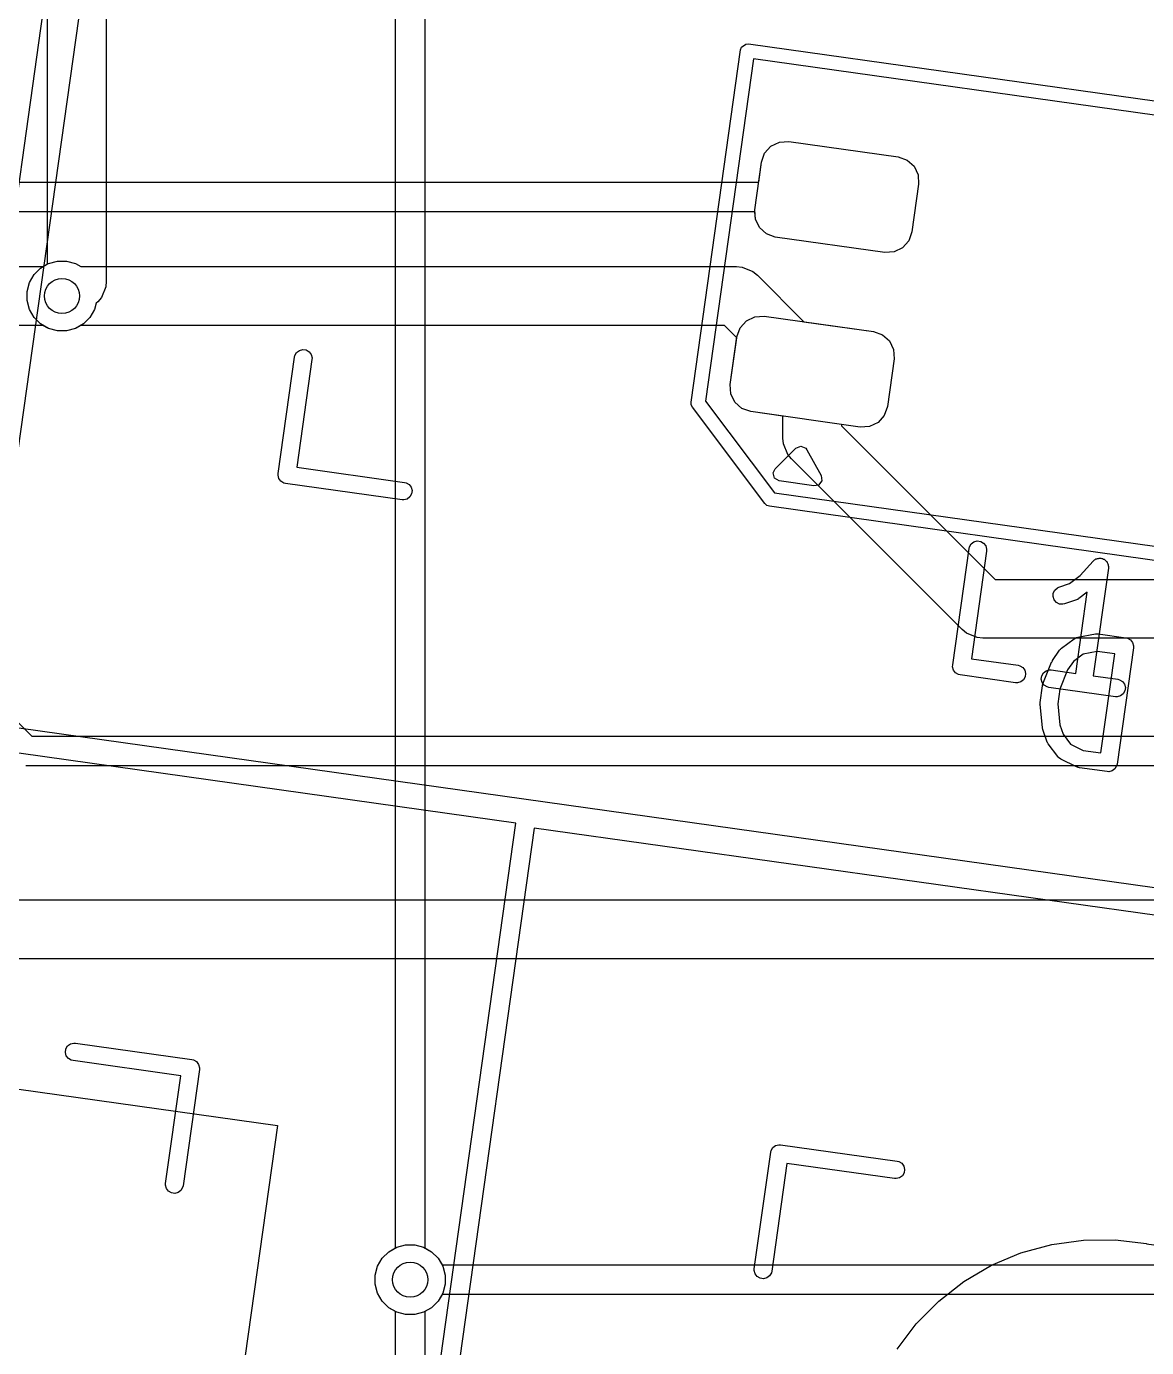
# Model space of a CAD drawing. Header units: millimetres. Extents: x 14 to 286, y -133 to -45.
# Drawn here: x 81.61 to 91.14, y -91.22 to -79.98 of the extents above; entities that cross this region are included whole.
import ezdxf

# ---------------------------------------------------------------- set-up
doc = ezdxf.new("R2010")
doc.units = ezdxf.units.MM
for name, color, linetype, true_color in [('B.Cu', 153, 'CONTINUOUS', 0x4d7fc4), ('B.Mask', 4, 'CONTINUOUS', 0x02ffee), ('B.Paste', 132, 'CONTINUOUS', 0x00c2c2), ('B.Silkscreen', 31, 'CONTINUOUS', 0xe8b2a7), ('F.Cu', 13, 'CONTINUOUS', 0xc83434), ('F.Mask', 201, 'CONTINUOUS', 0xd864ff), ('F.Paste', 253, 'CONTINUOUS', 0xb4a09a), ('F.Silkscreen', 41, 'CONTINUOUS', 0xf2eda1), ('User.Drawings', 9, 'CONTINUOUS', 0xc2c2c2)]:
    doc.layers.add(name, color=color, linetype=linetype, true_color=true_color)

msp = doc.modelspace()

# ---------------------------------------------------------------- linework, layer by layer
at = {"layer": 'B.Cu', "linetype": 'CONTINUOUS'}
for p, q in [((82.2885, -64.354), (82.2885, -82.1468)), ((81.7885, -82.001367), (81.7885, -64.457553)), ((84.7488, -90.370022), (84.7488, -76.3287)), ((84.9988, -76.337437), (84.9988, -90.370022)), ((81.673494, -82.091172), (81.728872, -82.035794)), ((81.728872, -82.035794), (81.7885, -82.001367)), ((81.634336, -82.158995), (81.673494, -82.091172)), ((82.2885, -82.1468), (82.283696, -82.195573)), ((81.614067, -82.234642), (81.634336, -82.158995)), ((81.614067, -82.312958), (81.614067, -82.234642)), ((82.283696, -82.195573), (82.246367, -82.285693)), ((81.634336, -82.388605), (81.614067, -82.312958)), ((82.202724, -82.336129), (82.188664, -82.388605)), ((82.215277, -82.323577), (82.202724, -82.336129)), ((82.246362, -82.285697), (82.215277, -82.323577)), ((82.246367, -82.285693), (82.246362, -82.285697)), ((81.673494, -82.456428), (81.634336, -82.388605)), ((81.728872, -82.511806), (81.673494, -82.456428)), ((82.149506, -82.456428), (82.094128, -82.511806)), ((82.188664, -82.388605), (82.149506, -82.456428)), ((81.796695, -82.550964), (81.728872, -82.511806)), ((81.872342, -82.571233), (81.796695, -82.550964)), ((81.950658, -82.571233), (81.872342, -82.571233)), ((82.026305, -82.550964), (81.950658, -82.571233)), ((82.094128, -82.511806), (82.026305, -82.550964)), ((80.477532, -88.870704), (83.745417, -89.329976)), ((83.745417, -89.329976), (83.327898, -92.30078)), ((84.596636, -90.526495), (84.635794, -90.458672)), ((84.635794, -90.458672), (84.691172, -90.403294)), ((84.691172, -90.403294), (84.7488, -90.370022)), ((84.9988, -90.370022), (85.056428, -90.403294)), ((85.056428, -90.403294), (85.111806, -90.458672)), ((85.111806, -90.458672), (85.150964, -90.526495)), ((84.576367, -90.602142), (84.596636, -90.526495)), ((85.150964, -90.526495), (85.171233, -90.602142)), ((84.576367, -90.680458), (84.576367, -90.602142)), ((84.596636, -90.756105), (84.576367, -90.680458)), ((85.171233, -90.680458), (85.150964, -90.756105)), ((85.171233, -90.602142), (85.171233, -90.680458)), ((84.635794, -90.823928), (84.596636, -90.756105)), ((85.150964, -90.756105), (85.111806, -90.823928)), ((84.691172, -90.879306), (84.635794, -90.823928)), ((84.7488, -90.912577), (84.691172, -90.879306)), ((84.7488, -92.123724), (84.7488, -90.912577)), ((85.056428, -90.879306), (84.9988, -90.912577)), ((84.9988, -90.912577), (84.9988, -92.1755)), ((85.111806, -90.823928), (85.056428, -90.879306))]:
    msp.add_line(p, q, dxfattribs=at)
at = {"layer": 'B.Cu'}
for centre in [(81.9115, -82.2738), (84.8738, -90.6413)]:
    msp.add_circle(centre, 0.15, dxfattribs=at)
at = {"layer": 'B.Mask', "linetype": 'CONTINUOUS'}
for p, q in [((80.477532, -88.870704), (83.745417, -89.329976)), ((83.745417, -89.329976), (83.327898, -92.30078))]:
    msp.add_line(p, q, dxfattribs=at)
at = {"layer": 'B.Paste', "linetype": 'CONTINUOUS'}
for p, q in [((80.477532, -88.870704), (83.745417, -89.329976)), ((83.745417, -89.329976), (83.327898, -92.30078))]:
    msp.add_line(p, q, dxfattribs=at)
at = {"layer": 'B.Silkscreen', "linetype": 'CONTINUOUS'}
for p, q in [((90.523537, -85.189359), (90.53609, -85.181704)), ((90.53609, -85.181704), (90.538699, -85.181029)), ((90.538699, -85.181029), (90.54096, -85.179565)), ((90.54096, -85.179565), (90.555089, -85.175497)), ((90.555089, -85.175497), (90.703183, -85.148223)), ((90.703183, -85.148223), (90.710597, -85.147599)), ((90.710597, -85.147599), (90.712515, -85.147103)), ((90.712515, -85.147103), (90.715177, -85.147213)), ((90.715177, -85.147213), (90.717834, -85.14699)), ((90.717834, -85.14699), (90.719772, -85.147404)), ((90.719772, -85.147404), (90.727205, -85.147713)), ((90.727205, -85.147713), (90.962983, -85.180849)), ((90.962983, -85.180849), (90.977272, -85.184312)), ((90.338936, -85.375446), (90.399346, -85.287763)), ((90.399346, -85.287763), (90.404148, -85.282077)), ((90.404148, -85.282077), (90.405153, -85.280372)), ((90.405153, -85.280372), (90.40711, -85.27857)), ((90.40711, -85.27857), (90.408833, -85.276531)), ((90.408833, -85.276531), (90.410497, -85.275452)), ((90.410497, -85.275452), (90.415971, -85.270415)), ((90.415971, -85.270415), (90.523537, -85.189359)), ((91.026815, -85.265557), (90.887642, -86.255825)), ((90.977272, -85.184312), (91.002486, -85.199165)), ((91.002486, -85.199165), (91.020097, -85.222535)), ((91.020097, -85.222535), (91.027425, -85.250867)), ((91.027425, -85.250867), (91.026815, -85.265557)), ((90.257511, -85.571852), (90.331176, -85.389858)), ((90.331176, -85.389858), (90.331707, -85.388843)), ((90.331707, -85.388843), (90.331821, -85.388313)), ((90.331821, -85.388313), (90.334983, -85.382593)), ((90.334983, -85.382593), (90.338002, -85.376835)), ((90.338002, -85.376835), (90.33838, -85.376449)), ((90.33838, -85.376449), (90.338936, -85.375446)), ((90.515962, -85.382886), (90.467129, -85.453767)), ((90.599668, -85.31981), (90.515962, -85.382886)), ((90.71838, -85.297946), (90.599668, -85.31981)), ((90.867837, -85.318951), (90.71838, -85.297946)), ((90.749539, -86.160679), (90.867837, -85.318951)), ((90.467129, -85.453767), (90.400016, -85.619574)), ((90.23288, -85.731021), (90.252762, -85.589554)), ((90.252762, -85.589554), (90.253365, -85.587061)), ((90.253357, -85.585956), (90.25492, -85.580646)), ((90.253365, -85.587061), (90.253357, -85.585956)), ((90.25492, -85.580646), (90.256225, -85.575265)), ((90.256225, -85.575265), (90.256786, -85.574311)), ((90.256786, -85.574311), (90.257511, -85.571852)), ((90.400016, -85.619574), (90.382704, -85.742754)), ((90.23227, -85.745711), (90.232499, -85.740174)), ((90.232547, -85.746784), (90.23227, -85.745711)), ((90.23246, -85.734643), (90.232773, -85.733581)), ((90.232499, -85.740174), (90.23246, -85.734643)), ((90.232773, -85.733581), (90.23288, -85.731021)), ((90.382704, -85.742754), (90.401514, -85.920635)), ((90.232566, -85.749346), (90.232547, -85.746784)), ((90.253212, -85.944596), (90.232566, -85.749346)), ((90.253443, -85.945716), (90.253212, -85.944596)), ((90.253406, -85.946258), (90.253443, -85.945716)), ((90.254869, -85.952624), (90.253406, -85.946258)), ((90.256184, -85.958995), (90.254869, -85.952624)), ((90.256442, -85.95947), (90.256184, -85.958995)), ((90.256699, -85.960587), (90.256442, -85.95947)), ((90.2906, -86.061527), (90.256699, -85.960587)), ((90.401514, -85.920635), (90.428919, -86.002232)), ((90.293649, -86.068315), (90.2906, -86.061527)), ((90.294145, -86.070232), (90.293649, -86.068315)), ((90.29553, -86.072504), (90.294145, -86.070232)), ((90.296624, -86.074938), (90.29553, -86.072504)), ((90.297927, -86.076433), (90.296624, -86.074938)), ((90.3018, -86.082784), (90.297927, -86.076433)), ((90.382857, -86.19035), (90.3018, -86.082784)), ((90.428919, -86.002232), (90.491996, -86.085936)), ((90.392814, -86.201168), (90.382857, -86.19035)), ((90.491996, -86.085936), (90.600083, -86.139674)), ((90.600083, -86.139674), (90.749539, -86.160679)), ((90.395134, -86.202534), (90.392814, -86.201168)), ((90.396905, -86.204567), (90.395134, -86.202534)), ((90.409365, -86.212371), (90.396905, -86.204567)), ((90.544205, -86.279409), (90.409365, -86.212371)), ((90.551158, -86.282051), (90.544205, -86.279409)), ((90.552867, -86.283058), (90.551158, -86.282051)), ((90.555462, -86.283686), (90.552867, -86.283058)), ((90.557949, -86.284632), (90.555462, -86.283686)), ((90.559921, -86.284767), (90.557949, -86.284632)), ((90.567156, -86.286521), (90.559921, -86.284767)), ((90.802934, -86.319657), (90.567156, -86.286521)), ((90.869326, -86.295328), (90.845956, -86.312939)), ((90.884179, -86.270114), (90.869326, -86.295328)), ((90.887642, -86.255825), (90.884179, -86.270114)), ((90.817613, -86.320265), (90.802934, -86.319657)), ((90.817624, -86.320267), (90.817613, -86.320265)), ((90.845956, -86.312939), (90.817624, -86.320267)), ((90.069967, -90.413109), (90.331976, -90.341001)), ((90.331976, -90.341001), (90.601154, -90.303708)), ((90.601154, -90.303708), (90.872898, -90.30187)), ((90.872898, -90.30187), (91.137025, -90.334826)), ((91.137025, -90.334826), (91.138861, -90.334903)), ((91.138861, -90.334903), (99.457114, -91.503957)), ((89.819613, -90.518799), (90.069967, -90.413109)), ((89.585195, -90.656263), (89.819613, -90.518799)), ((89.370726, -90.823149), (89.585195, -90.656263)), ((89.179874, -91.016601), (89.370726, -90.823149)), ((89.015905, -91.233308), (89.179874, -91.016601))]:
    msp.add_line(p, q, dxfattribs=at)
at = {"layer": 'F.Cu', "linetype": 'CONTINUOUS'}
for p, q in [((87.88947, -81.05909), (87.942731, -80.999415)), ((87.942731, -80.999415), (88.014776, -80.964666)), ((88.014776, -80.964666), (88.094634, -80.960131)), ((88.094634, -80.960131), (89.025486, -81.090953)), ((87.838927, -81.3066), (87.863099, -81.134605)), ((87.863099, -81.134605), (87.88947, -81.05909)), ((89.025486, -81.090953), (89.101001, -81.117325)), ((89.101001, -81.117325), (89.160676, -81.170586)), ((89.160676, -81.170586), (89.195425, -81.242631)), ((89.195425, -81.242631), (89.19996, -81.322489)), ((75.489783, -81.3066), (87.838927, -81.3066)), ((89.19996, -81.322489), (89.142899, -81.728499)), ((87.806946, -81.5566), (75.389155, -81.5566)), ((87.810573, -81.620473), (87.806946, -81.5566)), ((87.845322, -81.692518), (87.810573, -81.620473)), ((87.904997, -81.745779), (87.845322, -81.692518)), ((87.980512, -81.772151), (87.904997, -81.745779)), ((88.911364, -81.902973), (87.980512, -81.772151)), ((89.116528, -81.804014), (89.063267, -81.863689)), ((89.142899, -81.728499), (89.116528, -81.804014)), ((88.991222, -81.898438), (88.911364, -81.902973)), ((89.063267, -81.863689), (88.991222, -81.898438)), ((69.922754, -82.0238), (81.749646, -82.0238)), ((81.749646, -82.0238), (81.796695, -81.996636)), ((81.796695, -81.996636), (81.872342, -81.976367)), ((81.872342, -81.976367), (81.950658, -81.976367)), ((81.950658, -81.976367), (82.026305, -81.996636)), ((82.026305, -81.996636), (82.073354, -82.0238)), ((82.073354, -82.0238), (87.651, -82.0238)), ((87.651, -82.0238), (87.699773, -82.028604)), ((87.699773, -82.028604), (87.789893, -82.065933)), ((87.789893, -82.065933), (87.789897, -82.065937)), ((87.789897, -82.065937), (87.827777, -82.097023)), ((87.827777, -82.097023), (88.223775, -82.493021)), ((81.749646, -82.5238), (69.8192, -82.5238)), ((81.796695, -82.550964), (81.749646, -82.5238)), ((81.872342, -82.571233), (81.796695, -82.550964)), ((81.950658, -82.571233), (81.872342, -82.571233)), ((82.026305, -82.550964), (81.950658, -82.571233)), ((82.073354, -82.5238), (82.026305, -82.550964)), ((87.547446, -82.5238), (82.073354, -82.5238)), ((87.653023, -82.629377), (87.547446, -82.5238)), ((88.223775, -82.493021), (88.816727, -82.576355)), ((88.816727, -82.576355), (88.892242, -82.602727)), ((87.597279, -83.026017), (87.653023, -82.629377)), ((88.892242, -82.602727), (88.951917, -82.655988)), ((88.951917, -82.655988), (88.986666, -82.728033)), ((88.991201, -82.807891), (88.93414, -83.213901)), ((88.986666, -82.728033), (88.991201, -82.807891)), ((87.601814, -83.105875), (87.597279, -83.026017)), ((87.636563, -83.17792), (87.601814, -83.105875)), ((87.696238, -83.231181), (87.636563, -83.17792)), ((87.771753, -83.257553), (87.696238, -83.231181)), ((88.0442, -83.295842), (87.771753, -83.257553)), ((88.93414, -83.213901), (88.907769, -83.289416)), ((88.0442, -83.4822), (88.0442, -83.295842)), ((88.702605, -83.388375), (88.5442, -83.366112)), ((88.5442, -83.366112), (88.5442, -83.378646)), ((88.5442, -83.378646), (89.850454, -84.6849)), ((88.782463, -83.38384), (88.702605, -83.388375)), ((88.854508, -83.349091), (88.782463, -83.38384)), ((88.907769, -83.289416), (88.854508, -83.349091)), ((88.049004, -83.530973), (88.0442, -83.4822)), ((88.086333, -83.621093), (88.049004, -83.530973)), ((88.086337, -83.621097), (88.086333, -83.621093)), ((88.117423, -83.658977), (88.086337, -83.621097)), ((89.570123, -85.111677), (88.117423, -83.658977)), ((79.492187, -83.855411), (81.655677, -86.0189)), ((89.850454, -84.6849), (106.4585, -84.6849)), ((89.608002, -85.142762), (89.570123, -85.111677)), ((89.608007, -85.142767), (89.608002, -85.142762)), ((89.698127, -85.180096), (89.608007, -85.142767)), ((89.7469, -85.1849), (89.698127, -85.180096)), ((106.354946, -85.1849), (89.7469, -85.1849)), ((81.655677, -86.0189), (97.182041, -86.0189)), ((97.146905, -86.2689), (81.6039, -86.2689)), ((76.270754, -87.411), (94.9068, -87.411)), ((94.736166, -87.911), (76.270754, -87.911)), ((84.758995, -90.364136), (84.834642, -90.343867)), ((84.834642, -90.343867), (84.912958, -90.343867)), ((84.912958, -90.343867), (84.988605, -90.364136)), ((84.596636, -90.526495), (84.635794, -90.458672)), ((84.635794, -90.458672), (84.691172, -90.403294)), ((84.691172, -90.403294), (84.758995, -90.364136)), ((84.988605, -90.364136), (85.056428, -90.403294)), ((85.056428, -90.403294), (85.111806, -90.458672)), ((85.111806, -90.458672), (85.145078, -90.5163)), ((84.576367, -90.602142), (84.596636, -90.526495)), ((85.145078, -90.5163), (98.3903, -90.5163)), ((84.576367, -90.680458), (84.576367, -90.602142)), ((84.596636, -90.756105), (84.576367, -90.680458)), ((84.635794, -90.823928), (84.596636, -90.756105)), ((85.145078, -90.7663), (85.111806, -90.823928)), ((98.338524, -90.7663), (85.145078, -90.7663)), ((84.691172, -90.879306), (84.635794, -90.823928)), ((84.758995, -90.918464), (84.691172, -90.879306)), ((85.056428, -90.879306), (84.988605, -90.918464)), ((85.111806, -90.823928), (85.056428, -90.879306)), ((84.834642, -90.938733), (84.758995, -90.918464)), ((84.912958, -90.938733), (84.834642, -90.938733)), ((84.988605, -90.918464), (84.912958, -90.938733))]:
    msp.add_line(p, q, dxfattribs=at)
at = {"layer": 'F.Cu'}
for centre in [(81.9115, -82.2738), (84.8738, -90.6413)]:
    msp.add_circle(centre, 0.15, dxfattribs=at)
at = {"layer": 'F.Mask', "linetype": 'CONTINUOUS'}
for p, q in [((87.88947, -81.05909), (87.942731, -80.999415)), ((87.942731, -80.999415), (88.014776, -80.964666)), ((88.014776, -80.964666), (88.094634, -80.960131)), ((88.094634, -80.960131), (89.025486, -81.090953)), ((87.806038, -81.540615), (87.863099, -81.134605)), ((87.863099, -81.134605), (87.88947, -81.05909)), ((89.025486, -81.090953), (89.101001, -81.117325)), ((89.101001, -81.117325), (89.160676, -81.170586)), ((89.160676, -81.170586), (89.195425, -81.242631)), ((89.195425, -81.242631), (89.19996, -81.322489)), ((89.19996, -81.322489), (89.142899, -81.728499)), ((87.810573, -81.620473), (87.806038, -81.540615)), ((87.845322, -81.692518), (87.810573, -81.620473)), ((87.904997, -81.745779), (87.845322, -81.692518)), ((87.980512, -81.772151), (87.904997, -81.745779)), ((88.911364, -81.902973), (87.980512, -81.772151)), ((89.116528, -81.804014), (89.063267, -81.863689)), ((89.142899, -81.728499), (89.116528, -81.804014)), ((88.991222, -81.898438), (88.911364, -81.902973)), ((89.063267, -81.863689), (88.991222, -81.898438)), ((87.680711, -82.544492), (87.733972, -82.484817)), ((87.733972, -82.484817), (87.806017, -82.450068)), ((87.806017, -82.450068), (87.885875, -82.445533)), ((87.885875, -82.445533), (88.816727, -82.576355)), ((87.65434, -82.620007), (87.680711, -82.544492)), ((88.816727, -82.576355), (88.892242, -82.602727)), ((87.597279, -83.026017), (87.65434, -82.620007)), ((88.892242, -82.602727), (88.951917, -82.655988)), ((88.951917, -82.655988), (88.986666, -82.728033)), ((88.991201, -82.807891), (88.93414, -83.213901)), ((88.986666, -82.728033), (88.991201, -82.807891)), ((87.601814, -83.105875), (87.597279, -83.026017)), ((87.636563, -83.17792), (87.601814, -83.105875)), ((87.696238, -83.231181), (87.636563, -83.17792)), ((87.771753, -83.257553), (87.696238, -83.231181)), ((88.702605, -83.388375), (87.771753, -83.257553)), ((88.93414, -83.213901), (88.907769, -83.289416)), ((88.782463, -83.38384), (88.702605, -83.388375)), ((88.854508, -83.349091), (88.782463, -83.38384)), ((88.907769, -83.289416), (88.854508, -83.349091))]:
    msp.add_line(p, q, dxfattribs=at)
at = {"layer": 'F.Paste', "linetype": 'CONTINUOUS'}
for p, q in [((87.88947, -81.05909), (87.942731, -80.999415)), ((87.942731, -80.999415), (88.014776, -80.964666)), ((88.014776, -80.964666), (88.094634, -80.960131)), ((88.094634, -80.960131), (89.025486, -81.090953)), ((87.806038, -81.540615), (87.863099, -81.134605)), ((87.863099, -81.134605), (87.88947, -81.05909)), ((89.025486, -81.090953), (89.101001, -81.117325)), ((89.101001, -81.117325), (89.160676, -81.170586)), ((89.160676, -81.170586), (89.195425, -81.242631)), ((89.195425, -81.242631), (89.19996, -81.322489)), ((89.19996, -81.322489), (89.142899, -81.728499)), ((87.810573, -81.620473), (87.806038, -81.540615)), ((87.845322, -81.692518), (87.810573, -81.620473)), ((87.904997, -81.745779), (87.845322, -81.692518)), ((87.980512, -81.772151), (87.904997, -81.745779)), ((88.911364, -81.902973), (87.980512, -81.772151)), ((89.116528, -81.804014), (89.063267, -81.863689)), ((89.142899, -81.728499), (89.116528, -81.804014)), ((88.991222, -81.898438), (88.911364, -81.902973)), ((89.063267, -81.863689), (88.991222, -81.898438)), ((87.680711, -82.544492), (87.733972, -82.484817)), ((87.733972, -82.484817), (87.806017, -82.450068)), ((87.806017, -82.450068), (87.885875, -82.445533)), ((87.885875, -82.445533), (88.816727, -82.576355)), ((87.65434, -82.620007), (87.680711, -82.544492)), ((88.816727, -82.576355), (88.892242, -82.602727)), ((87.597279, -83.026017), (87.65434, -82.620007)), ((88.892242, -82.602727), (88.951917, -82.655988)), ((88.951917, -82.655988), (88.986666, -82.728033)), ((88.991201, -82.807891), (88.93414, -83.213901)), ((88.986666, -82.728033), (88.991201, -82.807891)), ((87.601814, -83.105875), (87.597279, -83.026017)), ((87.636563, -83.17792), (87.601814, -83.105875)), ((87.696238, -83.231181), (87.636563, -83.17792)), ((87.771753, -83.257553), (87.696238, -83.231181)), ((88.702605, -83.388375), (87.771753, -83.257553)), ((88.93414, -83.213901), (88.907769, -83.289416)), ((88.782463, -83.38384), (88.702605, -83.388375)), ((88.854508, -83.349091), (88.782463, -83.38384)), ((88.907769, -83.289416), (88.854508, -83.349091))]:
    msp.add_line(p, q, dxfattribs=at)
at = {"layer": 'F.Silkscreen', "linetype": 'CONTINUOUS'}
for p, q in [((87.263155, -83.175976), (87.684155, -80.180416)), ((87.684155, -80.180416), (87.691873, -80.158314)), ((87.691873, -80.158314), (87.728548, -80.130677)), ((87.728548, -80.130677), (87.751921, -80.12935)), ((87.751921, -80.12935), (94.980878, -81.145313)), ((87.794636, -80.256532), (87.385445, -83.168065)), ((94.904761, -81.255794), (87.794636, -80.256532)), ((87.264482, -83.199349), (87.263155, -83.175976)), ((87.274653, -83.220435), (87.264482, -83.199349)), ((87.891698, -84.03928), (87.274653, -83.220435)), ((87.385445, -83.168065), (87.972577, -83.947213)), ((87.977921, -83.74499), (88.154296, -83.567812)), ((88.154296, -83.567812), (88.196683, -83.550142)), ((88.196683, -83.550142), (88.239149, -83.567619)), ((88.239149, -83.567619), (88.249362, -83.581173)), ((88.249362, -83.581173), (88.370067, -83.800103)), ((87.961028, -83.77897), (87.977921, -83.74499)), ((87.972526, -83.823429), (87.961028, -83.77897)), ((88.012094, -83.846736), (87.972526, -83.823429)), ((88.370067, -83.800103), (88.375162, -83.845741)), ((87.972577, -83.947213), (94.399563, -84.850467)), ((88.309174, -83.888488), (88.012094, -83.846736)), ((88.346493, -83.881615), (88.309174, -83.888488)), ((88.375162, -83.845741), (88.346493, -83.881615)), ((87.909164, -84.054869), (87.891698, -84.03928)), ((87.931266, -84.062587), (87.909164, -84.054869)), ((94.442278, -84.97765), (87.931266, -84.062587)), ((89.63216, -84.407853), (89.647013, -84.382639)), ((89.647013, -84.382639), (89.670383, -84.365028)), ((89.670383, -84.365028), (89.698715, -84.3577)), ((89.698715, -84.3577), (89.727694, -84.361773)), ((89.727694, -84.361773), (89.752908, -84.376626)), ((89.752908, -84.376626), (89.770519, -84.399996)), ((89.489524, -85.41241), (89.628697, -84.422142)), ((89.628697, -84.422142), (89.63216, -84.407853)), ((89.777237, -84.443018), (89.648501, -85.359015)), ((89.770519, -84.399996), (89.777847, -84.428328)), ((89.777847, -84.428328), (89.777237, -84.443018)), ((90.707807, -84.510828), (90.714922, -84.508987)), ((90.714922, -84.508987), (90.721536, -84.505789)), ((90.721536, -84.505789), (90.728946, -84.50536)), ((90.728946, -84.50536), (90.736139, -84.5035)), ((90.736139, -84.5035), (90.743418, -84.504523)), ((90.743418, -84.504523), (90.75075, -84.504099)), ((90.75075, -84.504099), (90.75776, -84.506538)), ((90.75776, -84.506538), (90.765118, -84.507573)), ((90.765118, -84.507573), (90.771451, -84.511303)), ((90.575131, -84.651163), (90.684384, -84.528498)), ((90.684384, -84.528498), (90.684423, -84.528461)), ((90.684423, -84.528461), (90.684437, -84.528439)), ((90.684437, -84.528439), (90.684496, -84.528393)), ((90.684496, -84.528393), (90.695192, -84.51853)), ((90.814661, -84.588818), (90.685925, -85.504816)), ((90.695192, -84.51853), (90.701876, -84.515297)), ((90.701876, -84.515297), (90.707807, -84.510828)), ((90.771451, -84.511303), (90.778388, -84.513718)), ((90.778388, -84.513718), (90.783932, -84.518656)), ((90.783932, -84.518656), (90.790332, -84.522426)), ((90.790332, -84.522426), (90.794754, -84.528294)), ((90.794754, -84.528294), (90.800241, -84.533181)), ((90.800241, -84.533181), (90.803473, -84.539864)), ((90.803473, -84.539864), (90.807943, -84.545796)), ((90.807943, -84.545796), (90.809783, -84.552912)), ((90.809783, -84.552912), (90.812982, -84.559526)), ((90.812982, -84.559526), (90.81341, -84.566935)), ((90.81341, -84.566935), (90.815271, -84.574128)), ((90.814663, -84.588765), (90.814661, -84.588818)), ((90.814672, -84.58874), (90.814663, -84.588765)), ((90.815271, -84.574128), (90.814667, -84.588661)), ((90.814667, -84.588661), (90.814672, -84.58874)), ((90.393815, -84.750453), (90.483214, -84.720427)), ((90.483214, -84.720427), (90.575131, -84.651163)), ((90.343303, -84.831099), (90.345312, -84.801904)), ((90.35262, -84.85884), (90.343303, -84.831099)), ((90.345312, -84.801904), (90.358339, -84.775701)), ((90.358339, -84.775701), (90.380403, -84.756477)), ((90.380403, -84.756477), (90.393815, -84.750453)), ((90.537385, -85.48394), (90.634294, -84.794402)), ((90.634294, -84.794402), (90.563768, -84.847547)), ((90.371844, -84.880904), (90.35262, -84.85884)), ((90.398047, -84.893931), (90.371844, -84.880904)), ((90.427242, -84.89594), (90.398047, -84.893931)), ((90.441571, -84.892647), (90.427242, -84.89594)), ((90.542511, -84.858746), (90.441571, -84.892647)), ((90.549296, -84.855698), (90.542511, -84.858746)), ((90.551215, -84.855202), (90.549296, -84.855698)), ((90.553491, -84.853813), (90.551215, -84.855202)), ((90.555922, -84.852722), (90.553491, -84.853813)), ((90.557415, -84.851421), (90.555922, -84.852722)), ((90.563768, -84.847547), (90.557415, -84.851421)), ((89.648501, -85.359015), (90.045788, -85.414851)), ((89.488914, -85.4271), (89.489524, -85.41241)), ((89.496242, -85.455432), (89.488914, -85.4271)), ((89.513853, -85.478802), (89.496242, -85.455432)), ((89.539067, -85.493655), (89.513853, -85.478802)), ((89.553356, -85.497118), (89.539067, -85.493655)), ((90.024912, -85.563391), (89.553356, -85.497118)), ((90.045788, -85.414851), (90.060077, -85.418314)), ((90.060077, -85.418314), (90.085291, -85.433167)), ((90.085291, -85.433167), (90.102902, -85.456537)), ((90.106156, -85.513848), (90.091304, -85.539062)), ((90.102902, -85.456537), (90.110229, -85.484869)), ((90.110229, -85.484869), (90.106156, -85.513848)), ((90.243404, -85.533137), (90.247477, -85.504158)), ((90.247477, -85.504158), (90.26233, -85.478944)), ((90.26233, -85.478944), (90.2857, -85.461333)), ((90.2857, -85.461333), (90.314032, -85.454005)), ((90.314032, -85.454005), (90.328722, -85.454615)), ((90.328722, -85.454615), (90.537385, -85.48394)), ((90.685925, -85.504816), (90.894589, -85.534142)), ((90.039602, -85.564), (90.024912, -85.563391)), ((90.067933, -85.556673), (90.039602, -85.564)), ((90.091304, -85.539062), (90.067933, -85.556673)), ((90.250732, -85.561469), (90.243404, -85.533137)), ((90.268343, -85.584839), (90.250732, -85.561469)), ((90.293557, -85.599692), (90.268343, -85.584839)), ((90.307846, -85.603155), (90.293557, -85.599692)), ((90.873713, -85.682682), (90.307846, -85.603155)), ((90.894589, -85.534142), (90.908878, -85.537605)), ((90.908878, -85.537605), (90.934092, -85.552458)), ((90.934092, -85.552458), (90.951703, -85.575828)), ((90.954958, -85.633139), (90.940105, -85.658353)), ((90.951703, -85.575828), (90.95903, -85.60416)), ((90.95903, -85.60416), (90.954958, -85.633139)), ((90.888403, -85.683292), (90.873713, -85.682682)), ((90.916735, -85.675964), (90.888403, -85.683292)), ((90.940105, -85.658353), (90.916735, -85.675964))]:
    msp.add_line(p, q, dxfattribs=at)
at = {"layer": 'User.Drawings', "linetype": 'CONTINUOUS'}
for p, q in [((80.905732, -85.881197), (83.526665, -67.232292)), ((83.835899, -67.213562), (81.209603, -85.900627)), ((83.750342, -83.783627), (83.889515, -82.793359)), ((83.889515, -82.793359), (83.892978, -82.77907)), ((83.892978, -82.77907), (83.907831, -82.753856)), ((83.907831, -82.753856), (83.931201, -82.736245)), ((84.038055, -82.814235), (83.909319, -83.730232)), ((83.931201, -82.736245), (83.959533, -82.728917)), ((83.959533, -82.728917), (83.988512, -82.73299)), ((83.988512, -82.73299), (84.013726, -82.747843)), ((84.013726, -82.747843), (84.031337, -82.771213)), ((84.031337, -82.771213), (84.038665, -82.799545)), ((84.038665, -82.799545), (84.038055, -82.814235)), ((83.749732, -83.798317), (83.750342, -83.783627)), ((83.75706, -83.826649), (83.749732, -83.798317)), ((83.774671, -83.850019), (83.75706, -83.826649)), ((83.909319, -83.730232), (84.825318, -83.858968)), ((83.799885, -83.864872), (83.774671, -83.850019)), ((83.814174, -83.868335), (83.799885, -83.864872)), ((84.804442, -84.007508), (83.814174, -83.868335)), ((84.825318, -83.858968), (84.839607, -83.862431)), ((84.839607, -83.862431), (84.864821, -83.877284)), ((84.864821, -83.877284), (84.882432, -83.900654)), ((84.882432, -83.900654), (84.88976, -83.928986)), ((84.88976, -83.928986), (84.885687, -83.957965)), ((84.819132, -84.008118), (84.804442, -84.007508)), ((84.847464, -84.00079), (84.819132, -84.008118)), ((84.870834, -83.983179), (84.847464, -84.00079)), ((84.885687, -83.957965), (84.870834, -83.983179)), ((81.209603, -85.900627), (99.724042, -88.502661)), ((85.773219, -86.757152), (81.080002, -86.097563)), ((83.155374, -105.384089), (85.773219, -86.757152)), ((85.930052, -86.80058), (83.315154, -105.406544)), ((104.596844, -89.424026), (85.930052, -86.80058)), ((81.945013, -88.678435), (81.959866, -88.653221)), ((81.959866, -88.653221), (81.983236, -88.63561)), ((81.983236, -88.63561), (82.011568, -88.628282)), ((82.011568, -88.628282), (82.026258, -88.628892)), ((82.026258, -88.628892), (83.016526, -88.768065)), ((81.94094, -88.707414), (81.945013, -88.678435)), ((81.948268, -88.735746), (81.94094, -88.707414)), ((81.965879, -88.759116), (81.948268, -88.735746)), ((81.991093, -88.773969), (81.965879, -88.759116)), ((82.005382, -88.777432), (81.991093, -88.773969)), ((82.92138, -88.906167), (82.005382, -88.777432)), ((83.016526, -88.768065), (83.030815, -88.771528)), ((83.030815, -88.771528), (83.056029, -88.786381)), ((83.080358, -88.852773), (82.941185, -89.843041)), ((83.056029, -88.786381), (83.07364, -88.809751)), ((83.07364, -88.809751), (83.080968, -88.838083)), ((83.080968, -88.838083), (83.080358, -88.852773)), ((82.792645, -89.822165), (82.92138, -88.906167)), ((87.801792, -90.547542), (87.940965, -89.557274)), ((87.940965, -89.557274), (87.944428, -89.542985)), ((87.944428, -89.542985), (87.959281, -89.517771)), ((87.959281, -89.517771), (87.982651, -89.50016)), ((87.982651, -89.50016), (88.010983, -89.492832)), ((88.010983, -89.492832), (88.025673, -89.493442)), ((88.025673, -89.493442), (89.015941, -89.632615)), ((88.079067, -89.652419), (87.950332, -90.568418)), ((88.995065, -89.781155), (88.079067, -89.652419)), ((89.015941, -89.632615), (89.03023, -89.636078)), ((89.03023, -89.636078), (89.055444, -89.650931)), ((89.055444, -89.650931), (89.073055, -89.674301)), ((89.073055, -89.674301), (89.080383, -89.702633)), ((89.009755, -89.781765), (88.995065, -89.781155)), ((89.038087, -89.774437), (89.009755, -89.781765)), ((89.061457, -89.756826), (89.038087, -89.774437)), ((89.07631, -89.731612), (89.061457, -89.756826)), ((89.080383, -89.702633), (89.07631, -89.731612)), ((82.792035, -89.836855), (82.792645, -89.822165)), ((82.799363, -89.865187), (82.792035, -89.836855)), ((82.816974, -89.888557), (82.799363, -89.865187)), ((82.842188, -89.90341), (82.816974, -89.888557)), ((82.871167, -89.907483), (82.842188, -89.90341)), ((82.899499, -89.900155), (82.871167, -89.907483)), ((82.922869, -89.882544), (82.899499, -89.900155)), ((82.937722, -89.85733), (82.922869, -89.882544)), ((82.941185, -89.843041), (82.937722, -89.85733)), ((87.801182, -90.562232), (87.801792, -90.547542)), ((87.80851, -90.590564), (87.801182, -90.562232)), ((87.950332, -90.568418), (87.946869, -90.582707)), ((87.826121, -90.613934), (87.80851, -90.590564)), ((87.851335, -90.628787), (87.826121, -90.613934)), ((87.880314, -90.63286), (87.851335, -90.628787)), ((87.908646, -90.625532), (87.880314, -90.63286)), ((87.932016, -90.607921), (87.908646, -90.625532)), ((87.946869, -90.582707), (87.932016, -90.607921))]:
    msp.add_line(p, q, dxfattribs=at)

doc.saveas('drawing.dxf')
